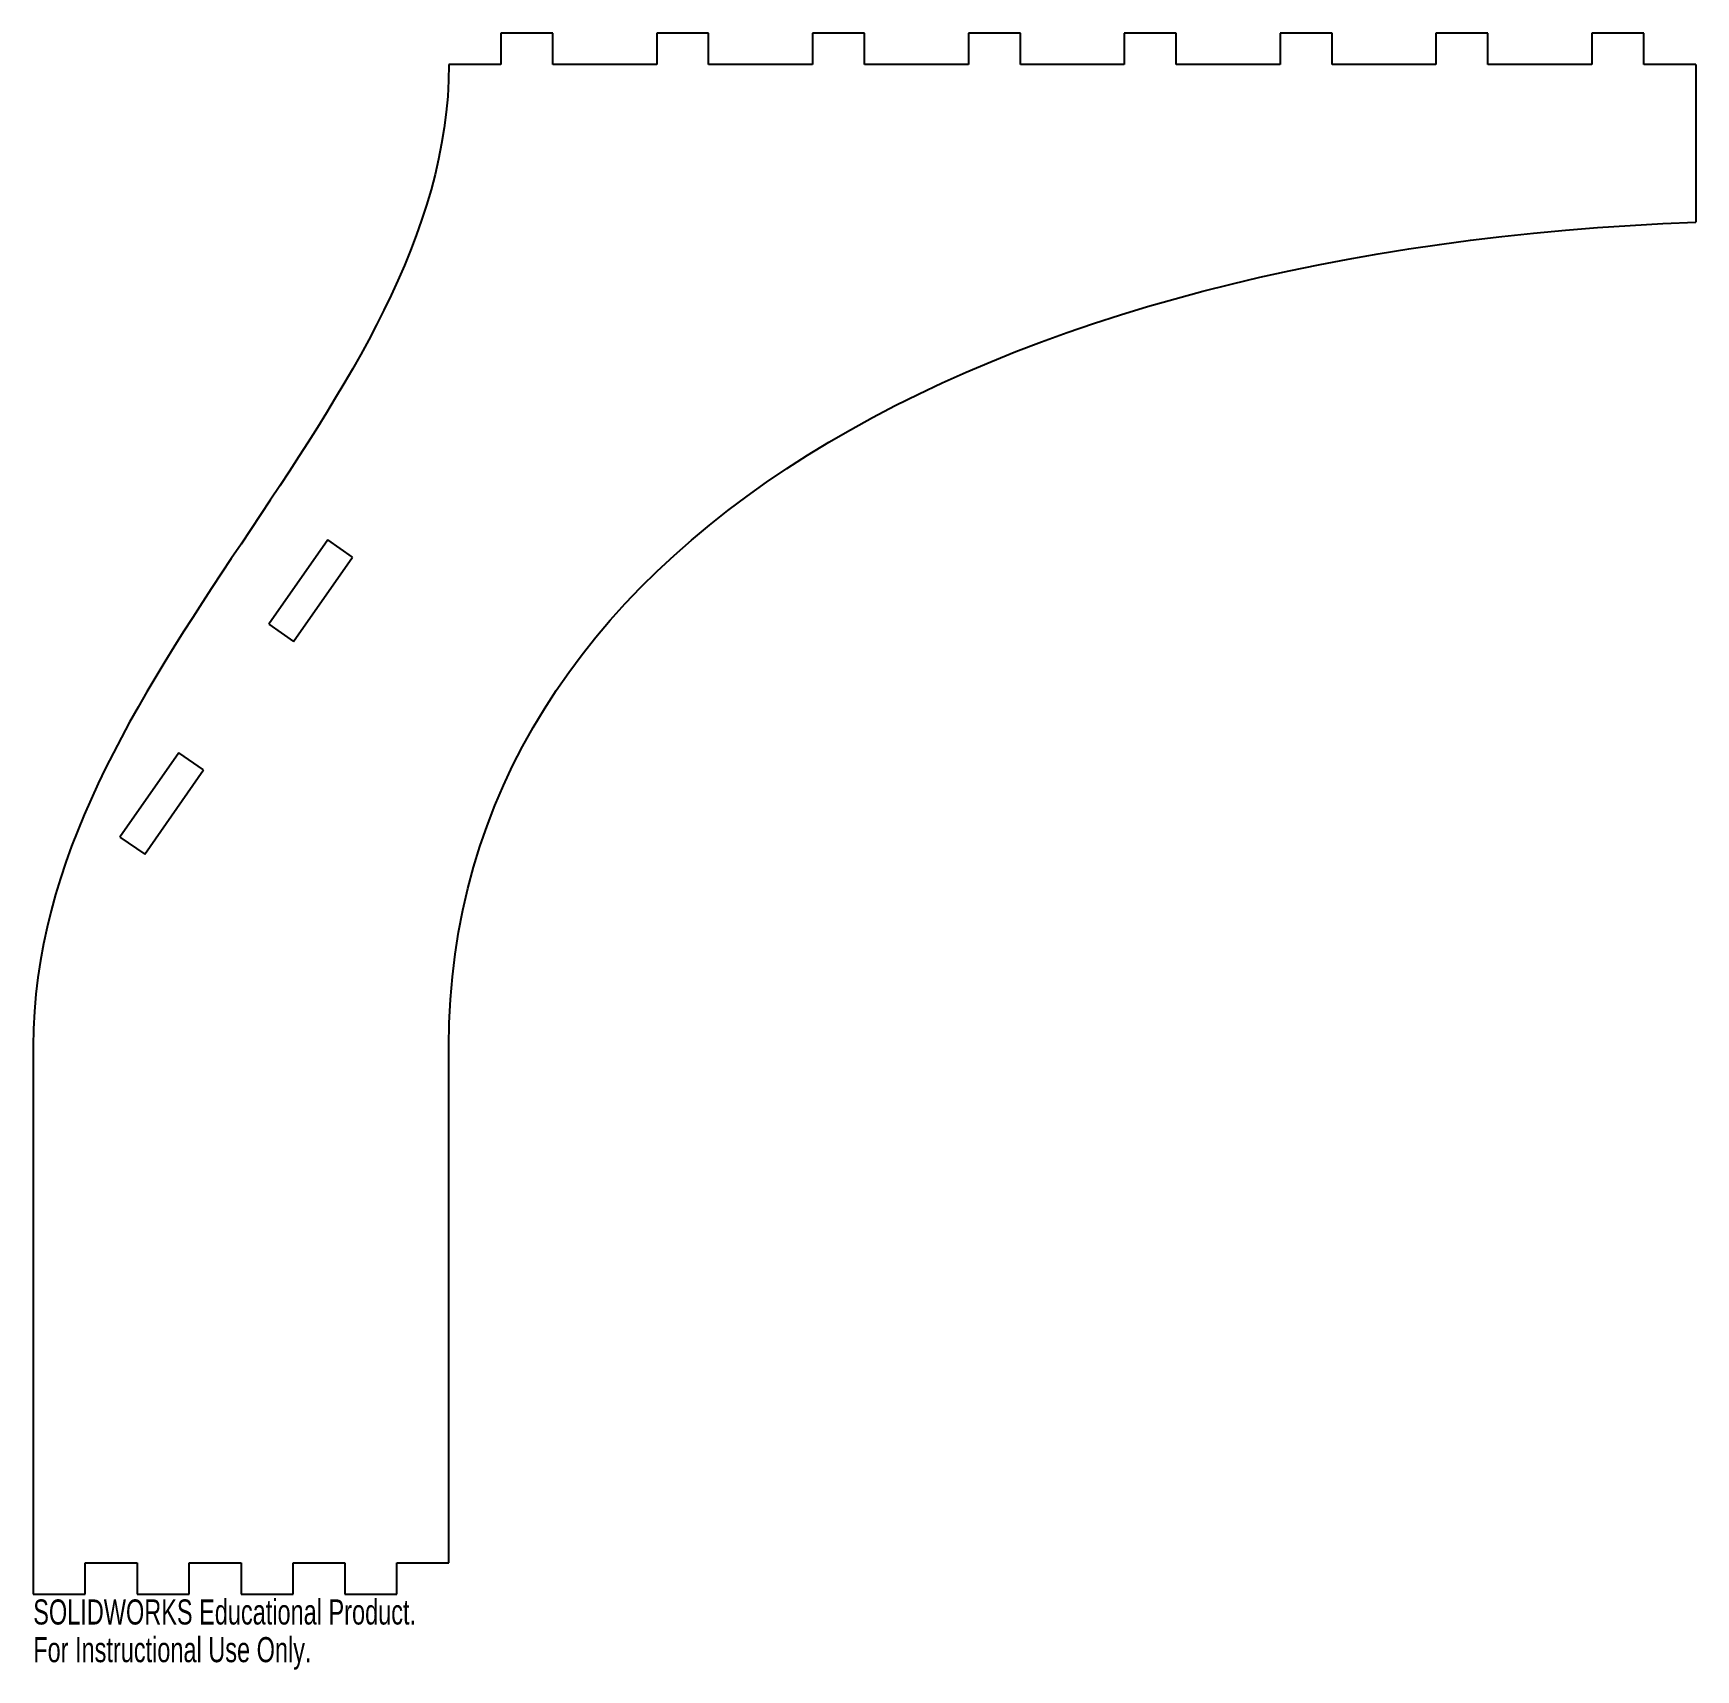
# Model space of a CAD drawing. Header units: millimetres. Extents: x -80 to 240, y -30 to 285.
import ezdxf

# ---------------------------------------------------------------- set-up
doc = ezdxf.new("R2010")
doc.units = ezdxf.units.MM
doc.styles.add('SLDTEXTSTYLE0', font='TXT', dxfattribs={"width": 0.7})

msp = doc.modelspace()

# ---------------------------------------------------------------- linework, layer by layer
at = {"color": 7, "linetype": 'Continuous', "lineweight": 25}
for p, q in [((20, 285.23), (10, 285.23)), ((10, 285.23), (10, 279.23)), ((20, 279.23), (20, 285.23)), ((50, 285.23), (40, 285.23)), ((40, 285.23), (40, 279.23)), ((50, 279.23), (50, 285.23)), ((80, 285.23), (70, 285.23)), ((70, 285.23), (70, 279.23)), ((80, 279.23), (80, 285.23)), ((110, 285.23), (100, 285.23)), ((100, 285.23), (100, 279.23)), ((110, 279.23), (110, 285.23)), ((140, 285.23), (130, 285.23)), ((130, 285.23), (130, 279.23)), ((140, 279.23), (140, 285.23)), ((170, 285.23), (160, 285.23)), ((160, 285.23), (160, 279.23)), ((170, 279.23), (170, 285.23)), ((200, 285.23), (190, 285.23)), ((190, 285.23), (190, 279.23)), ((200, 279.23), (200, 285.23)), ((230, 285.23), (220, 285.23)), ((220, 285.23), (220, 279.23)), ((230, 279.23), (230, 285.23)), ((10, 279.23), (0, 279.23)), ((40, 279.23), (20, 279.23)), ((70, 279.23), (50, 279.23)), ((100, 279.23), (80, 279.23)), ((130, 279.23), (110, 279.23)), ((160, 279.23), (140, 279.23)), ((190, 279.23), (170, 279.23)), ((220, 279.23), (200, 279.23)), ((240, 279.23), (230, 279.23)), ((240, 279.23), (240, 248.86)), ((-23.29, 187.67), (-34.64, 171.45)), ((-18.53, 184.34), (-23.29, 187.67)), ((-29.89, 168.12), (-18.53, 184.34)), ((-34.64, 171.45), (-29.89, 168.12)), ((-51.99, 146.72), (-63.31, 130.47)), ((-47.23, 143.4), (-51.99, 146.72)), ((-58.55, 127.16), (-47.23, 143.4)), ((-63.31, 130.47), (-58.55, 127.16)), ((-80, 90.23), (-80, -15.27)), ((0, -9.27), (0, 90.23)), ((-70, -15.27), (-70, -9.27)), ((-70, -9.27), (-60, -9.27)), ((-60, -9.27), (-60, -15.27)), ((-50, -15.27), (-50, -9.27)), ((-50, -9.27), (-40, -9.27)), ((-40, -9.27), (-40, -15.27)), ((-30, -15.27), (-30, -9.27)), ((-30, -9.27), (-20, -9.27)), ((-20, -9.27), (-20, -15.27)), ((-10, -15.27), (-10, -9.27)), ((-10, -9.27), (0, -9.27)), ((-80, -15.27), (-70, -15.27)), ((-60, -15.27), (-50, -15.27)), ((-40, -15.27), (-30, -15.27)), ((-20, -15.27), (-10, -15.27))]:
    msp.add_line(p, q, dxfattribs=at)
for points in [[(0, 279.23), (0, 213.13), (-80, 162.1), (-80, 90.23)], [(0, 90.23), (0, 187.12), (104.07, 243.82), (240, 248.86)]]:
    msp.add_open_spline(points, degree=3, dxfattribs=at)

# ---------------------------------------------------------------- texts
at = {"color": 7, "linetype": 'Continuous', "char_height": 4.8336, "attachment_point": 1, "style": 'SLDTEXTSTYLE0'}
for s, insert in [('SOLIDWORKS Educational Product.', (-80, -16.29)), ('For Instructional Use Only.', (-80, -23.54))]:
    msp.add_mtext(s, dxfattribs=dict(at, insert=insert))

doc.saveas('drawing.dxf')
